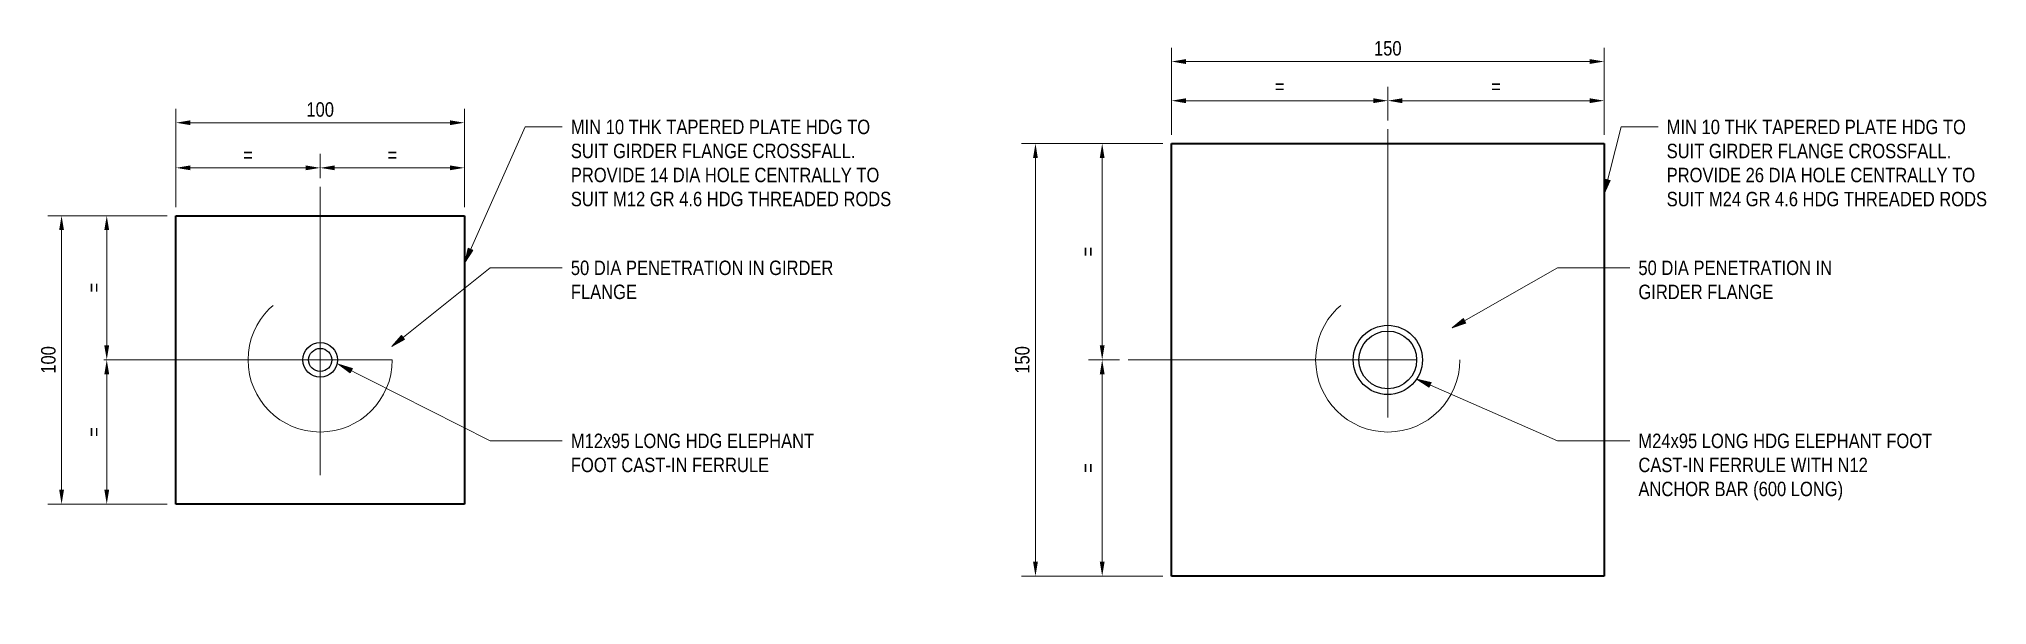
# Model space of a CAD drawing. Header units: metres. Extents: x 2 to 65, y 3 to 557.
# Drawn here: x 1.935 to 2.61, y 3.942 to 4.138 of the extents above.
import ezdxf

# ---------------------------------------------------------------- set-up
doc = ezdxf.new("R2010")
doc.units = ezdxf.units.M
doc.linetypes.add('JacobsCenter', pattern=[0.015, 0.009, -0.0015, 0.003, -0.0015])
doc.linetypes.add('JacobsDash', pattern=[0.0045, 0.003, -0.0015])
doc.layers.get('Defpoints').update_dxf_attribs({"color": 41})
for name, color, linetype, lineweight in [('A-ANNO-DIMS', 7, 'Continuous', 9), ('A-DETL', 7, 'Continuous', 13), ('G-ANNO-TEXT', 7, 'Continuous', 9)]:
    doc.layers.add(name, color=color, linetype=linetype, lineweight=lineweight)
doc.styles.add('Arial Narrow', font='ARIALN.TTF', dxfattribs={"height": 0.005})
doc.styles.add('Arial Narrow_1', font='ARIALN.TTF', dxfattribs={"height": 0.005})
doc.dimstyles.new('Dimension_Standard_T__mm_', dxfattribs={"dimscale": 0.3048, "dimtxt": 0.005117, "dimasz": 0.016404, "dimexe": 0.015748, "dimexo": 0.009843, "dimgap": 0.006562, "dimtad": 1, "dimdec": 0, "dimlfac": 1000, "dimzin": 0, "dimdsep": 46, "dimtxsty": 'Arial Narrow', "dimsah": 1, "dimcen": 0.09, "dimaunit": 1, "dimadec": 4, "dimazin": 0, "dimtfac": 1, "dimtdec": 4, "dimtix": 1, "dimtmove": 0, "dimatfit": 3, "dimfxl": 1, "dimtvp": 1, "dimtolj": 1, "dimtzin": 0, "dimlwd": 18, "dimlwe": 18, "dimarcsym": 2})
doc.dimstyles.new('Dimension_Standard_T__mm__1', dxfattribs={"dimscale": 0.3048, "dimtxt": 0.005117, "dimasz": 0.016404, "dimexe": 0.015748, "dimexo": 0.009843, "dimgap": 0.006562, "dimtad": 1, "dimdec": 0, "dimlfac": 1000, "dimzin": 0, "dimdsep": 46, "dimtxsty": 'Arial Narrow_1', "dimsah": 1, "dimcen": 0.09, "dimaunit": 1, "dimadec": 4, "dimazin": 0, "dimtfac": 1, "dimtdec": 4, "dimtix": 1, "dimtmove": 0, "dimatfit": 3, "dimfxl": 1, "dimtvp": 1, "dimtolj": 1, "dimtzin": 0, "dimlwd": 18, "dimlwe": 18, "dimarcsym": 2})

# ---------------------------------------------------------------- blocks, each defined once
blk = doc.blocks.new('DIMBLOCK1-DRG-2873253 - TYPICAL HANGER DETAILS')
at = {"layer": 'A-ANNO-DIMS', "color": 0, "lineweight": 18, "transparency": 16777216}
for p, q in [((1.98209, 4.07987), (1.98209, 4.11391)), ((2.08209, 4.07987), (2.08209, 4.11391)), ((1.98709, 4.10911), (2.07709, 4.10911))]:
    blk.add_line(p, q, dxfattribs=at)
at = {"layer": 'A-ANNO-DIMS', "color": 0, "transparency": 16777216}
for points in [[(1.98709, 4.10995), (1.98709, 4.10828), (1.98209, 4.10911)], [(2.07709, 4.10995), (2.07709, 4.10828), (2.08209, 4.10911)]]:
    blk.add_solid(points, dxfattribs=at)
at = {"layer": 'Defpoints', "color": 0, "transparency": 16777216}
for p in [(2.08209, 4.10911), (1.98209, 4.07687), (2.08209, 4.07687)]:
    blk.add_point(p, dxfattribs=at)
at = {"layer": 'A-ANNO-DIMS', "color": 0, "lineweight": 18, "transparency": 16777216, "insert": (2.03209, 4.11367), "char_height": 0.005, "width": 0.0114039, "attachment_point": 5, "style": 'Arial Narrow'}
blk.add_mtext('\\A1;100', dxfattribs=at)
blk = doc.blocks.new('DIMBLOCK2-DRG-2873253 - TYPICAL HANGER DETAILS')
at = {"layer": 'A-ANNO-DIMS', "color": 0, "lineweight": 18, "transparency": 16777216}
for p, q in [((1.98209, 4.07987), (1.98209, 4.09827)), ((1.98709, 4.09347), (2.02709, 4.09347)), ((2.03209, 4.08987), (2.03209, 4.09827))]:
    blk.add_line(p, q, dxfattribs=at)
at = {"layer": 'A-ANNO-DIMS', "color": 0, "transparency": 16777216}
for points in [[(1.98709, 4.0943), (1.98709, 4.09264), (1.98209, 4.09347)], [(2.02709, 4.0943), (2.02709, 4.09264), (2.03209, 4.09347)]]:
    blk.add_solid(points, dxfattribs=at)
at = {"layer": 'Defpoints', "color": 0, "transparency": 16777216}
for p in [(2.03209, 4.09347), (2.03209, 4.08687), (1.98209, 4.07687)]:
    blk.add_point(p, dxfattribs=at)
at = {"layer": 'A-ANNO-DIMS', "color": 0, "lineweight": 18, "transparency": 16777216, "insert": (2.00709, 4.09797), "char_height": 0.005, "width": 0.0039963, "attachment_point": 5, "style": 'Arial Narrow'}
blk.add_mtext('\\A1;=', dxfattribs=at)
blk = doc.blocks.new('DIMBLOCK3-DRG-2873253 - TYPICAL HANGER DETAILS')
at = {"layer": 'A-ANNO-DIMS', "color": 0, "lineweight": 18, "transparency": 16777216}
for p, q in [((2.03209, 4.08987), (2.03209, 4.09827)), ((2.03709, 4.09347), (2.07709, 4.09347)), ((2.08209, 4.07987), (2.08209, 4.09827))]:
    blk.add_line(p, q, dxfattribs=at)
at = {"layer": 'A-ANNO-DIMS', "color": 0, "transparency": 16777216}
for points in [[(2.03709, 4.0943), (2.03709, 4.09264), (2.03209, 4.09347)], [(2.07709, 4.0943), (2.07709, 4.09264), (2.08209, 4.09347)]]:
    blk.add_solid(points, dxfattribs=at)
at = {"layer": 'Defpoints', "color": 0, "transparency": 16777216}
for p in [(2.08209, 4.09347), (2.03209, 4.08687), (2.08209, 4.07687)]:
    blk.add_point(p, dxfattribs=at)
at = {"layer": 'A-ANNO-DIMS', "color": 0, "lineweight": 18, "transparency": 16777216, "insert": (2.05709, 4.09797), "char_height": 0.005, "width": 0.0039963, "attachment_point": 5, "style": 'Arial Narrow'}
blk.add_mtext('\\A1;=', dxfattribs=at)
blk = doc.blocks.new('DIMBLOCK4-DRG-2873253 - TYPICAL HANGER DETAILS')
at = {"layer": 'A-ANNO-DIMS', "color": 0, "lineweight": 18, "transparency": 16777216}
for p, q in [((1.95756, 4.02687), (1.9629, 4.02687)), ((1.9581, 3.98187), (1.9581, 4.02187)), ((1.97909, 3.97687), (1.9533, 3.97687))]:
    blk.add_line(p, q, dxfattribs=at)
at = {"layer": 'A-ANNO-DIMS', "color": 0, "transparency": 16777216}
for points in [[(1.95726, 4.02187), (1.95893, 4.02187), (1.9581, 4.02687)], [(1.95726, 3.98187), (1.95893, 3.98187), (1.9581, 3.97687)]]:
    blk.add_solid(points, dxfattribs=at)
at = {"layer": 'Defpoints', "color": 0, "transparency": 16777216}
for p in [(1.95456, 4.02687), (1.9581, 4.02687), (1.98209, 3.97687)]:
    blk.add_point(p, dxfattribs=at)
at = {"layer": 'A-ANNO-DIMS', "color": 0, "lineweight": 18, "transparency": 16777216, "insert": (1.9536, 4.00187), "char_height": 0.005, "width": 0.0039963, "attachment_point": 5, "rotation": 90, "style": 'Arial Narrow'}
blk.add_mtext('\\A1;=', dxfattribs=at)
blk = doc.blocks.new('DIMBLOCK5-DRG-2873253 - TYPICAL HANGER DETAILS')
at = {"layer": 'A-ANNO-DIMS', "color": 0, "lineweight": 18, "transparency": 16777216}
for p, q in [((1.97909, 4.07687), (1.9533, 4.07687)), ((1.9581, 4.03187), (1.9581, 4.07187)), ((1.95756, 4.02687), (1.9629, 4.02687))]:
    blk.add_line(p, q, dxfattribs=at)
at = {"layer": 'A-ANNO-DIMS', "color": 0, "transparency": 16777216}
for points in [[(1.95726, 4.07187), (1.95893, 4.07187), (1.9581, 4.07687)], [(1.95726, 4.03187), (1.95893, 4.03187), (1.9581, 4.02687)]]:
    blk.add_solid(points, dxfattribs=at)
at = {"layer": 'Defpoints', "color": 0, "transparency": 16777216}
for p in [(1.9581, 4.07687), (1.98209, 4.07687), (1.95456, 4.02687)]:
    blk.add_point(p, dxfattribs=at)
at = {"layer": 'A-ANNO-DIMS', "color": 0, "lineweight": 18, "transparency": 16777216, "insert": (1.9536, 4.05187), "char_height": 0.005, "width": 0.0039963, "attachment_point": 5, "rotation": 90, "style": 'Arial Narrow'}
blk.add_mtext('\\A1;=', dxfattribs=at)
blk = doc.blocks.new('DIMBLOCK6-DRG-2873253 - TYPICAL HANGER DETAILS')
at = {"layer": 'A-ANNO-DIMS', "color": 0, "lineweight": 18, "transparency": 16777216}
for p, q in [((1.97909, 4.07687), (1.93764, 4.07687)), ((1.94244, 4.07187), (1.94244, 3.98187)), ((1.97909, 3.97687), (1.93764, 3.97687))]:
    blk.add_line(p, q, dxfattribs=at)
at = {"layer": 'A-ANNO-DIMS', "color": 0, "transparency": 16777216}
for points in [[(1.9416, 4.07187), (1.94327, 4.07187), (1.94244, 4.07687)], [(1.9416, 3.98187), (1.94327, 3.98187), (1.94244, 3.97687)]]:
    blk.add_solid(points, dxfattribs=at)
at = {"layer": 'Defpoints', "color": 0, "transparency": 16777216}
for p in [(1.98209, 4.07687), (1.94244, 3.97687), (1.98209, 3.97687)]:
    blk.add_point(p, dxfattribs=at)
at = {"layer": 'A-ANNO-DIMS', "color": 0, "lineweight": 18, "transparency": 16777216, "insert": (1.93788, 4.02687), "char_height": 0.005, "width": 0.0114039, "attachment_point": 5, "rotation": 90, "style": 'Arial Narrow'}
blk.add_mtext('\\A1;100', dxfattribs=at)
blk = doc.blocks.new('DIMBLOCK7-DRG-2873253 - HANGER DETAILS FOR 559 OD WATER MAIN')
at = {"layer": 'A-ANNO-DIMS', "color": 0, "lineweight": 18, "transparency": 16777216}
for p, q in [((2.32718, 4.10487), (2.32718, 4.13513)), ((2.47718, 4.10487), (2.47718, 4.13513)), ((2.33218, 4.13033), (2.47218, 4.13033))]:
    blk.add_line(p, q, dxfattribs=at)
at = {"layer": 'A-ANNO-DIMS', "color": 0, "transparency": 16777216}
for points in [[(2.33218, 4.13116), (2.33218, 4.12949), (2.32718, 4.13033)], [(2.47218, 4.13116), (2.47218, 4.12949), (2.47718, 4.13033)]]:
    blk.add_solid(points, dxfattribs=at)
at = {"layer": 'Defpoints', "color": 0, "transparency": 16777216}
for p in [(2.47718, 4.13033), (2.32718, 4.10187), (2.47718, 4.10187)]:
    blk.add_point(p, dxfattribs=at)
at = {"layer": 'A-ANNO-DIMS', "color": 0, "lineweight": 18, "transparency": 16777216, "insert": (2.40218, 4.13488), "char_height": 0.005, "width": 0.0114039, "attachment_point": 5, "style": 'Arial Narrow'}
blk.add_mtext('\\A1;150', dxfattribs=at)
blk = doc.blocks.new('DIMBLOCK8-DRG-2873253 - HANGER DETAILS FOR 559 OD WATER MAIN')
at = {"layer": 'A-ANNO-DIMS', "color": 0, "lineweight": 18, "transparency": 16777216}
for p, q in [((2.32718, 4.10487), (2.32718, 4.12155)), ((2.40218, 4.10987), (2.40218, 4.12155)), ((2.33218, 4.11675), (2.39718, 4.11675))]:
    blk.add_line(p, q, dxfattribs=at)
at = {"layer": 'A-ANNO-DIMS', "color": 0, "transparency": 16777216}
for points in [[(2.33218, 4.11758), (2.33218, 4.11591), (2.32718, 4.11675)], [(2.39718, 4.11758), (2.39718, 4.11591), (2.40218, 4.11675)]]:
    blk.add_solid(points, dxfattribs=at)
at = {"layer": 'Defpoints', "color": 0, "transparency": 16777216}
for p in [(2.40218, 4.11675), (2.40218, 4.10687), (2.32718, 4.10187)]:
    blk.add_point(p, dxfattribs=at)
at = {"layer": 'A-ANNO-DIMS', "color": 0, "lineweight": 18, "transparency": 16777216, "insert": (2.36468, 4.12171), "char_height": 0.005, "width": 0.0039963, "attachment_point": 5, "style": 'Arial Narrow_1'}
blk.add_mtext('\\A1;\u200c=', dxfattribs=at)
blk = doc.blocks.new('DIMBLOCK9-DRG-2873253 - HANGER DETAILS FOR 559 OD WATER MAIN')
at = {"layer": 'A-ANNO-DIMS', "color": 0, "lineweight": 18, "transparency": 16777216}
for p, q in [((2.40218, 4.10987), (2.40218, 4.12155)), ((2.47718, 4.10487), (2.47718, 4.12155)), ((2.40718, 4.11675), (2.47218, 4.11675))]:
    blk.add_line(p, q, dxfattribs=at)
at = {"layer": 'A-ANNO-DIMS', "color": 0, "transparency": 16777216}
for points in [[(2.40718, 4.11758), (2.40718, 4.11591), (2.40218, 4.11675)], [(2.47218, 4.11758), (2.47218, 4.11591), (2.47718, 4.11675)]]:
    blk.add_solid(points, dxfattribs=at)
at = {"layer": 'Defpoints', "color": 0, "transparency": 16777216}
for p in [(2.47718, 4.11675), (2.40218, 4.10687), (2.47718, 4.10187)]:
    blk.add_point(p, dxfattribs=at)
at = {"layer": 'A-ANNO-DIMS', "color": 0, "lineweight": 18, "transparency": 16777216, "insert": (2.43968, 4.12171), "char_height": 0.005, "width": 0.0039963, "attachment_point": 5, "style": 'Arial Narrow_1'}
blk.add_mtext('\\A1;\u200c=', dxfattribs=at)
blk = doc.blocks.new('DIMBLOCK10-DRG-2873253 - HANGER DETAILS FOR 559 OD WATER MAIN')
at = {"layer": 'A-ANNO-DIMS', "color": 0, "lineweight": 18, "transparency": 16777216}
for p, q in [((2.30918, 4.02687), (2.29838, 4.02687)), ((2.30318, 3.95687), (2.30318, 4.02187)), ((2.32418, 3.95187), (2.29838, 3.95187))]:
    blk.add_line(p, q, dxfattribs=at)
at = {"layer": 'A-ANNO-DIMS', "color": 0, "transparency": 16777216}
for points in [[(2.30235, 4.02187), (2.30401, 4.02187), (2.30318, 4.02687)], [(2.30235, 3.95687), (2.30401, 3.95687), (2.30318, 3.95187)]]:
    blk.add_solid(points, dxfattribs=at)
at = {"layer": 'Defpoints', "color": 0, "transparency": 16777216}
for p in [(2.30318, 4.02687), (2.31218, 4.02687), (2.32718, 3.95187)]:
    blk.add_point(p, dxfattribs=at)
at = {"layer": 'A-ANNO-DIMS', "color": 0, "lineweight": 18, "transparency": 16777216, "insert": (2.29821, 3.98937), "char_height": 0.005, "width": 0.0039963, "attachment_point": 5, "rotation": 90, "style": 'Arial Narrow_1'}
blk.add_mtext('\\A1;\u200c=', dxfattribs=at)
blk = doc.blocks.new('DIMBLOCK11-DRG-2873253 - HANGER DETAILS FOR 559 OD WATER MAIN')
at = {"layer": 'A-ANNO-DIMS', "color": 0, "lineweight": 18, "transparency": 16777216}
for p, q in [((2.32418, 4.10187), (2.29838, 4.10187)), ((2.30318, 4.03187), (2.30318, 4.09687)), ((2.30918, 4.02687), (2.29838, 4.02687))]:
    blk.add_line(p, q, dxfattribs=at)
at = {"layer": 'A-ANNO-DIMS', "color": 0, "transparency": 16777216}
for points in [[(2.30235, 4.09687), (2.30401, 4.09687), (2.30318, 4.10187)], [(2.30235, 4.03187), (2.30401, 4.03187), (2.30318, 4.02687)]]:
    blk.add_solid(points, dxfattribs=at)
at = {"layer": 'Defpoints', "color": 0, "transparency": 16777216}
for p in [(2.30318, 4.10187), (2.32718, 4.10187), (2.31218, 4.02687)]:
    blk.add_point(p, dxfattribs=at)
at = {"layer": 'A-ANNO-DIMS', "color": 0, "lineweight": 18, "transparency": 16777216, "insert": (2.29821, 4.06437), "char_height": 0.005, "width": 0.0039963, "attachment_point": 5, "rotation": 90, "style": 'Arial Narrow_1'}
blk.add_mtext('\\A1;\u200c=', dxfattribs=at)
blk = doc.blocks.new('DIMBLOCK12-DRG-2873253 - HANGER DETAILS FOR 559 OD WATER MAIN')
at = {"layer": 'A-ANNO-DIMS', "color": 0, "lineweight": 18, "transparency": 16777216}
for p, q in [((2.32418, 4.10187), (2.27525, 4.10187)), ((2.28005, 4.09687), (2.28005, 3.95687)), ((2.32418, 3.95187), (2.27525, 3.95187))]:
    blk.add_line(p, q, dxfattribs=at)
at = {"layer": 'A-ANNO-DIMS', "color": 0, "transparency": 16777216}
for points in [[(2.27922, 4.09687), (2.28088, 4.09687), (2.28005, 4.10187)], [(2.27922, 3.95687), (2.28088, 3.95687), (2.28005, 3.95187)]]:
    blk.add_solid(points, dxfattribs=at)
at = {"layer": 'Defpoints', "color": 0, "transparency": 16777216}
for p in [(2.32718, 4.10187), (2.28005, 3.95187), (2.32718, 3.95187)]:
    blk.add_point(p, dxfattribs=at)
at = {"layer": 'A-ANNO-DIMS', "color": 0, "lineweight": 18, "transparency": 16777216, "insert": (2.2755, 4.02687), "char_height": 0.005, "width": 0.0114039, "attachment_point": 5, "rotation": 90, "style": 'Arial Narrow'}
blk.add_mtext('\\A1;150', dxfattribs=at)

msp = doc.modelspace()

# ---------------------------------------------------------------- hatches: boundary and pattern name
at = {"layer": 'G-ANNO-TEXT'}
for points in [[(2.47719, 4.08447), (2.47928, 4.0891), (2.47757, 4.08954)], [(2.08219, 4.06067), (2.08504, 4.06488), (2.08343, 4.0656)], [(2.42448, 4.03795), (2.42926, 4.03966), (2.42839, 4.0412)], [(2.05689, 4.03147), (2.06135, 4.03391), (2.06024, 4.03529)], [(2.0384, 4.02542), (2.04246, 4.02238), (2.04326, 4.02395)], [(2.41227, 4.02019), (2.41649, 4.01737), (2.4172, 4.01899)]]:
    msp.add_hatch(color=256, dxfattribs=at).paths.add_polyline_path(points)

# ---------------------------------------------------------------- linework, layer by layer
at = {"layer": 'A-DETL', "linetype": 'JacobsCenter', "lineweight": 18}
for p, q in [((2.40218, 4.10687), (2.40218, 3.94187)), ((2.03209, 4.08687), (2.03209, 3.96687)), ((1.95709, 4.02687), (2.10209, 4.02687)), ((2.31218, 4.02687), (2.48718, 4.02687))]:
    msp.add_line(p, q, dxfattribs=at)
at = {"layer": 'A-DETL', "lineweight": 35}
for p, q in [((2.32718, 3.95187), (2.32718, 4.10187)), ((2.32718, 4.10187), (2.47718, 4.10187)), ((2.47718, 4.10187), (2.47718, 3.95187)), ((1.98209, 4.07687), (2.08209, 4.07687)), ((1.98209, 3.97687), (1.98209, 4.07687)), ((2.08209, 4.07687), (2.08209, 3.97687)), ((2.08209, 3.97687), (1.98209, 3.97687)), ((2.47718, 3.95187), (2.32718, 3.95187))]:
    msp.add_line(p, q, dxfattribs=at)
at = {"layer": 'A-DETL', "linetype": 'JacobsDash'}
for centre in [(2.03209, 4.02687), (2.40218, 4.02687)]:
    msp.add_circle(centre, 0.025, dxfattribs=at)
at = {"layer": 'A-DETL', "lineweight": 25}
for centre, radius in [((2.40218, 4.02687), 0.012), ((2.03209, 4.02687), 0.006), ((2.40218, 4.02687), 0.01), ((2.03209, 4.02687), 0.004)]:
    msp.add_circle(centre, radius, dxfattribs=at)
at = {"layer": 'G-ANNO-TEXT'}
for p, q in [((2.08219, 4.06067), (2.1032, 4.10767)), ((2.1032, 4.10767), (2.11599, 4.10767)), ((2.47719, 4.08447), (2.48309, 4.10765)), ((2.48309, 4.10765), (2.49587, 4.10765)), ((2.47757, 4.08954), (2.47719, 4.08447)), ((2.47719, 4.08447), (2.47928, 4.0891)), ((2.47928, 4.0891), (2.47757, 4.08954)), ((2.08343, 4.0656), (2.08219, 4.06067)), ((2.08504, 4.06488), (2.08343, 4.0656)), ((2.05689, 4.03147), (2.09098, 4.0588)), ((2.08219, 4.06067), (2.08504, 4.06488)), ((2.09098, 4.0588), (2.11599, 4.0588)), ((2.42448, 4.03795), (2.46107, 4.0588)), ((2.46107, 4.0588), (2.48607, 4.0588)), ((2.42839, 4.0412), (2.42448, 4.03795)), ((2.42448, 4.03795), (2.42926, 4.03966)), ((2.42926, 4.03966), (2.42839, 4.0412)), ((2.06024, 4.03529), (2.05689, 4.03147)), ((2.05689, 4.03147), (2.06135, 4.03391)), ((2.06135, 4.03391), (2.06024, 4.03529)), ((2.0384, 4.02542), (2.04246, 4.02238)), ((2.04326, 4.02395), (2.0384, 4.02542)), ((2.0384, 4.02542), (2.09098, 3.9988)), ((2.04246, 4.02238), (2.04326, 4.02395)), ((2.41227, 4.02019), (2.41649, 4.01737)), ((2.4172, 4.01899), (2.41227, 4.02019)), ((2.41227, 4.02019), (2.46107, 3.9988)), ((2.41649, 4.01737), (2.4172, 4.01899)), ((2.09098, 3.9988), (2.11599, 3.9988)), ((2.46107, 3.9988), (2.48607, 3.9988))]:
    msp.add_line(p, q, dxfattribs=at)

# ---------------------------------------------------------------- dimensions: what is measured, and where the dimension line sits
at = {"layer": 'A-ANNO-DIMS', "lineweight": 18}
for base, p1, p2, override, picture, middle in [((2.47718, 4.13033), (2.32718, 4.10187), (2.47718, 4.10187), {"dimpost": '<>', "dimfxl": 0.15}, 'DIMBLOCK7-DRG-2873253 - HANGER DETAILS FOR 559 OD WATER MAIN', (2.40218, 4.13488)), ((2.08209, 4.10911), (1.98209, 4.07687), (2.08209, 4.07687), {"dimpost": '<>', "dimfxl": 0.1}, 'DIMBLOCK1-DRG-2873253 - TYPICAL HANGER DETAILS', (2.03209, 4.11367))]:
    dim = msp.add_linear_dim(base=base, p1=p1, p2=p2, dimstyle='Dimension_Standard_T__mm_', override=override, dxfattribs=at)
    dim.commit()
    dim.dimension.update_dxf_attribs({"geometry": picture, "text_midpoint": middle})
for base, p1, p2, text, dimstyle, override, picture, middle in [((2.40218, 4.11675), (2.32718, 4.10187), (2.40218, 4.10687), '\u200c=', 'Dimension_Standard_T__mm__1', {"dimpost": '<>', "dimfxl": 0.075166}, 'DIMBLOCK8-DRG-2873253 - HANGER DETAILS FOR 559 OD WATER MAIN', (2.36468, 4.12171)), ((2.47718, 4.11675), (2.40218, 4.10687), (2.47718, 4.10187), '\u200c=', 'Dimension_Standard_T__mm__1', {"dimpost": '<>', "dimfxl": 0.075166}, 'DIMBLOCK9-DRG-2873253 - HANGER DETAILS FOR 559 OD WATER MAIN', (2.43968, 4.12171)), ((2.03209, 4.09347), (1.98209, 4.07687), (2.03209, 4.08687), '=', 'Dimension_Standard_T__mm_', {"dimpost": '<>', "dimfxl": 0.05099}, 'DIMBLOCK2-DRG-2873253 - TYPICAL HANGER DETAILS', (2.00709, 4.09797)), ((2.08209, 4.09347), (2.03209, 4.08687), (2.08209, 4.07687), '=', 'Dimension_Standard_T__mm_', {"dimpost": '<>', "dimfxl": 0.05099}, 'DIMBLOCK3-DRG-2873253 - TYPICAL HANGER DETAILS', (2.05709, 4.09797))]:
    dim = msp.add_linear_dim(base=base, p1=p1, p2=p2, text=text, dimstyle=dimstyle, override=override, dxfattribs=at)
    dim.commit()
    dim.dimension.update_dxf_attribs({"geometry": picture, "text_midpoint": middle})
for base, p1, p2, override, picture, middle in [((2.28005, 3.95187), (2.32718, 4.10187), (2.32718, 3.95187), {"dimpost": '<>', "dimfxl": 0.15}, 'DIMBLOCK12-DRG-2873253 - HANGER DETAILS FOR 559 OD WATER MAIN', (2.2755, 4.02687)), ((1.94244, 3.97687), (1.98209, 4.07687), (1.98209, 3.97687), {"dimpost": '<>', "dimfxl": 0.1}, 'DIMBLOCK6-DRG-2873253 - TYPICAL HANGER DETAILS', (1.93788, 4.02687))]:
    dim = msp.add_linear_dim(base=base, p1=p1, p2=p2, angle=90, dimstyle='Dimension_Standard_T__mm_', override=override, dxfattribs=at)
    dim.commit()
    dim.dimension.update_dxf_attribs({"geometry": picture, "text_midpoint": middle})
for base, p1, p2, text, dimstyle, override, picture, middle in [((2.30318, 4.10187), (2.31218, 4.02687), (2.32718, 4.10187), '\u200c=', 'Dimension_Standard_T__mm__1', {"dimpost": '<>', "dimfxl": 0.076485}, 'DIMBLOCK11-DRG-2873253 - HANGER DETAILS FOR 559 OD WATER MAIN', (2.29821, 4.06437)), ((1.9581, 4.07687), (1.95456, 4.02687), (1.98209, 4.07687), '=', 'Dimension_Standard_T__mm_', {"dimpost": '<>', "dimfxl": 0.057081}, 'DIMBLOCK5-DRG-2873253 - TYPICAL HANGER DETAILS', (1.9536, 4.05187)), ((1.9581, 4.02687), (1.98209, 3.97687), (1.95456, 4.02687), '=', 'Dimension_Standard_T__mm_', {"dimpost": '<>', "dimfxl": 0.057081}, 'DIMBLOCK4-DRG-2873253 - TYPICAL HANGER DETAILS', (1.9536, 4.00187)), ((2.30318, 4.02687), (2.32718, 3.95187), (2.31218, 4.02687), '\u200c=', 'Dimension_Standard_T__mm__1', {"dimpost": '<>', "dimfxl": 0.076485}, 'DIMBLOCK10-DRG-2873253 - HANGER DETAILS FOR 559 OD WATER MAIN', (2.29821, 3.98937))]:
    dim = msp.add_linear_dim(base=base, p1=p1, p2=p2, angle=90, text=text, dimstyle=dimstyle, override=override, dxfattribs=at)
    dim.commit()
    dim.dimension.update_dxf_attribs({"geometry": picture, "text_midpoint": middle})

# ---------------------------------------------------------------- next in the draw order: texts
at = {"layer": 'G-ANNO-TEXT', "char_height": 0.005, "attachment_point": 1, "style": 'Arial Narrow', "bg_fill": 3, "box_fill_scale": 1, "bg_fill_color": 256, "bg_fill_transparency": 0}
for s, insert in [('MIN 10 THK TAPERED PLATE HDG TO ', (2.11899, 4.11017)), ('MIN 10 THK TAPERED PLATE HDG TO ', (2.49887, 4.11015)), ('50 DIA PENETRATION IN GIRDER ', (2.11899, 4.0613)), ('50 DIA PENETRATION IN ', (2.48907, 4.0613)), ('M12x95 LONG HDG ELEPHANT ', (2.11899, 4.0013)), ('M24x95 LONG HDG ELEPHANT FOOT ', (2.48907, 4.0013))]:
    msp.add_mtext(s, dxfattribs=dict(at, insert=insert))

# ---------------------------------------------------------------- next in the draw order: texts
for s, insert in [('SUIT GIRDER FLANGE CROSSFALL. ', (2.11899, 4.10183)), ('SUIT GIRDER FLANGE CROSSFALL. ', (2.49887, 4.10181)), ('FLANGE ', (2.11899, 4.05297)), ('GIRDER FLANGE ', (2.48907, 4.05296)), ('FOOT CAST-IN FERRULE', (2.11899, 3.99297)), ('CAST-IN FERRULE WITH N12', (2.48907, 3.99296))]:
    msp.add_mtext(s, dxfattribs=dict(at, insert=insert))

# ---------------------------------------------------------------- next in the draw order: texts
for s, insert in [('PROVIDE 14 DIA HOLE CENTRALLY TO ', (2.11899, 4.0935)), ('PROVIDE 26 DIA HOLE CENTRALLY TO ', (2.49887, 4.09348)), ('ANCHOR BAR (600 LONG)', (2.48907, 3.98463))]:
    msp.add_mtext(s, dxfattribs=dict(at, insert=insert))

# ---------------------------------------------------------------- next in the draw order: texts
for s, insert in [('SUIT M12 GR 4.6 HDG THREADED RODS', (2.11899, 4.08517)), ('SUIT M24 GR 4.6 HDG THREADED RODS', (2.49887, 4.08514))]:
    msp.add_mtext(s, dxfattribs=dict(at, insert=insert))

doc.saveas('drawing.dxf')
